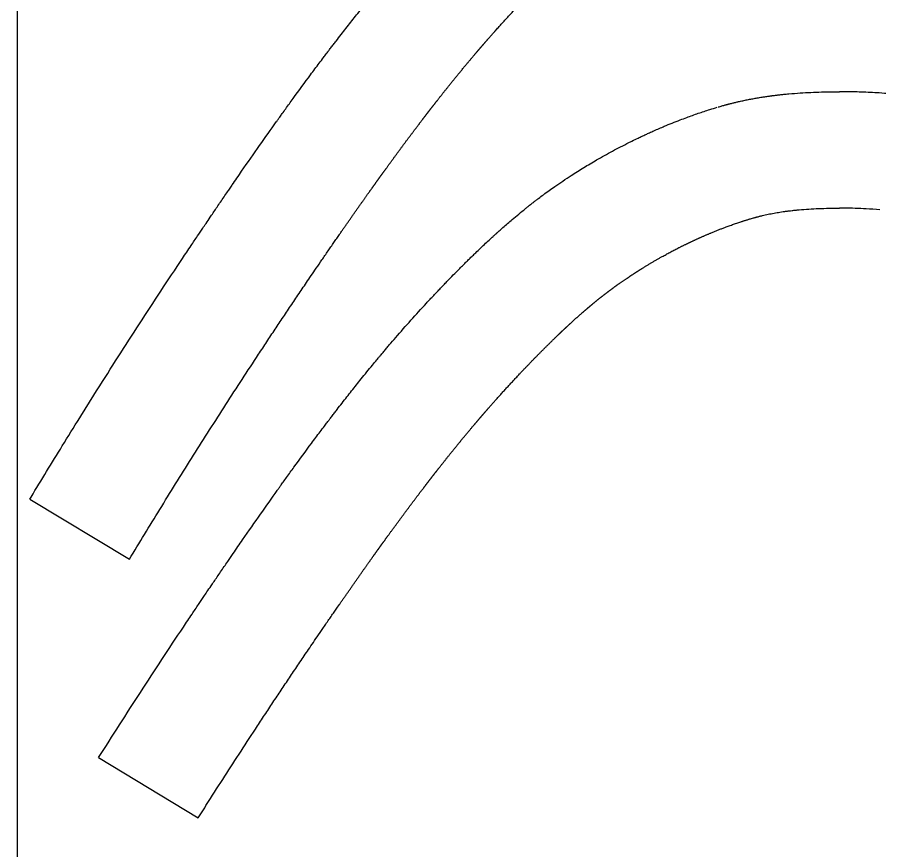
# Model space of a CAD drawing. Header units: millimetres. Extents: x -2789 to 12250, y -4440 to 7168.
# Drawn here: x 7494.2 to 7827.8, y 5175.5 to 5497.8 of the extents above; entities that cross this region are included whole.
import ezdxf

# ---------------------------------------------------------------- set-up
doc = ezdxf.new("R2010")
doc.units = ezdxf.units.MM
doc.header["$MEASUREMENT"] = 0
doc.layers.add('pic', color=1, linetype='Continuous')

msp = doc.modelspace()

# ---------------------------------------------------------------- linework, layer by layer
for p, q in [((7499.02467, 5311.47346), (7537.55572, 5288.22784)), ((7525.65224, 5211.52578), (7564.19149, 5188.27522))]:
    msp.add_line(p, q)
at = {"color": 7, "linetype": 'Continuous'}
for points, knots in [([(7577.31205, 5432.94502), (7578.54935, 5434.74257), (7579.76615, 5436.50518), (7583.35545, 5441.68865), (7585.66683, 5445.00512), (7590.12692, 5451.36011), (7592.27618, 5454.39939), (7594.57094, 5457.61777), (7594.79744, 5457.93513), (7595.25086, 5458.56982), (7595.44997, 5458.84832), (7595.8545, 5459.41344), (7596.02988, 5459.65832), (7596.35083, 5460.1061), (7596.51168, 5460.33036), (7597.11758, 5461.17459), (7597.5602, 5461.79016), (7598.95389, 5463.72478), (7599.89954, 5465.0321), (7603.13751, 5469.48965), (7605.39312, 5472.56194), (7608.73207, 5477.05911), (7609.84792, 5478.55313), (7611.50501, 5480.7583), (7612.05402, 5481.48662), (7612.96342, 5482.68925), (7613.32564, 5483.16725), (7613.8831, 5483.9013), (7614.07686, 5484.15614), (7614.35682, 5484.52396), (7614.44547, 5484.64037), (7614.67162, 5484.93713), (7614.81095, 5485.1198), (7615.1246, 5485.53068), (7615.29952, 5485.75962), (7615.63827, 5486.20245), (7615.80538, 5486.42066), (7616.14018, 5486.85737), (7616.30761, 5487.07554), (7616.81001, 5487.72948), (7617.14509, 5488.16471), (7618.13442, 5489.44691), (7618.78712, 5490.2892), (7620.67965, 5492.72091), (7621.91447, 5494.29428), (7624.3697, 5497.39592), (7625.58941, 5498.92334), (7628.27155, 5502.25213), (7629.72981, 5504.04201), (7631.74552, 5506.48802), (7632.31252, 5507.17293), (7633.19027, 5508.22833), (7633.50265, 5508.60296), (7634.04667, 5509.2537), (7634.27579, 5509.52725), (7634.66517, 5509.99125), (7634.83658, 5510.1952), (7635.18768, 5510.61236), (7635.37036, 5510.82912), (7635.72963, 5511.25474), (7635.90828, 5511.46604), (7636.26586, 5511.88838), (7636.44483, 5512.09943), (7636.98221, 5512.73223), (7637.34123, 5513.15373), (7638.52273, 5514.53667), (7639.34667, 5515.49447), (7642.12932, 5518.70691), (7644.09698, 5520.94147), (7648.05331, 5525.36092), (7650.04241, 5527.54624), (7652.99046, 5530.73124), (7653.93352, 5531.74213), (7655.34613, 5533.24445), (7655.82349, 5533.75004), (7656.70313, 5534.67791), (7657.10551, 5535.10095), (7657.92291, 5535.95753), (7658.33938, 5536.39253), (7659.16694, 5537.25383), (7659.58005, 5537.68228), (7660.81744, 5538.96109), (7661.63799, 5539.80307), (7663.28166, 5541.47787), (7664.10341, 5542.30924), (7665.40367, 5543.61525), (7665.88301, 5544.09467), (7666.5504, 5544.75929), (7666.73682, 5544.94462), (7667.10665, 5545.31172), (7667.28876, 5545.49221), (7667.67171, 5545.87101), (7667.86719, 5546.06402), (7668.27901, 5546.46991), (7668.48402, 5546.67156), (7669.09644, 5547.27265), (7669.49923, 5547.66636), (7670.30545, 5548.45114), (7670.7063, 5548.8397), (7671.75976, 5549.85648), (7672.40871, 5550.47831), (7673.69539, 5551.70232), (7674.33444, 5552.30572), (7675.56424, 5553.45788), (7676.15101, 5554.00358), (7677.09625, 5554.87608), (7677.45506, 5555.2057), (7678.07991, 5555.77693), (7678.34769, 5556.0208), (7678.83198, 5556.46034), (7679.04824, 5556.65608), (7679.40689, 5556.97945), (7679.53501, 5557.09475), (7679.84441, 5557.3727), (7680.03461, 5557.54319), (7680.68851, 5558.12758), (7681.14942, 5558.53664), (7682.83007, 5560.01816), (7684.04447, 5561.06903), (7686.0967, 5562.81151), (7686.94284, 5563.52015), (7688.62385, 5564.90832), (7689.46648, 5565.59415), (7690.57624, 5566.48449), (7690.85489, 5566.70695), (7691.31847, 5567.07519), (7691.50973, 5567.22658), (7691.8893, 5567.52593), (7692.07975, 5567.67558), (7692.6531, 5568.12453), (7693.03801, 5568.42383), (7693.74506, 5568.9699), (7694.07297, 5569.22172), (7694.72443, 5569.71897), (7695.05079, 5569.96659), (7696.03176, 5570.70645), (7696.68818, 5571.19559), (7698.78485, 5572.73926), (7700.23844, 5573.7816), (7702.23257, 5575.17459), (7702.75387, 5575.53538), (7703.80383, 5576.25553), (7704.33035, 5576.61336), (7705.9145, 5577.68014), (7706.97671, 5578.38235), (7709.66115, 5580.12428), (7711.29424, 5581.15413), (7714.56969, 5583.1619), (7716.22102, 5584.14565), (7719.92, 5586.28672), (7721.97173, 5587.43289), (7726.12999, 5589.67261), (7728.23134, 5590.7629), (7730.73899, 5592.01654), (7731.13729, 5592.21425), (7732.3337, 5592.80389), (7733.14841, 5593.19955), (7734.45678, 5593.8254), (7734.94901, 5594.05877), (7735.92179, 5594.516), (7736.40852, 5594.74284), (7737.37624, 5595.18972), (7737.85991, 5595.41104), (7738.91024, 5595.88721), (7739.47768, 5596.14159), (7741.3819, 5596.98595), (7742.72455, 5597.56572), (7746.10601, 5598.98593), (7748.13432, 5599.80171), (7751.02371, 5600.91201), (7751.87985, 5601.2345), (7753.48639, 5601.82728), (7754.22786, 5602.09594), (7755.71783, 5602.62611), (7756.46317, 5602.88642), (7758.70033, 5603.65286), (7760.1933, 5604.14451), (7762.6382, 5604.91636), (7763.58909, 5605.20833), (7764.54073, 5605.49219)], [0.0000881401, 0.0000881401, 0.0000881401, 0.0000881401, 0.0230739635, 0.0230739635, 0.0690456102, 0.0690456102, 0.1150172569, 0.1150172569, 0.1200936687, 0.1200936687, 0.1251700805, 0.1251700805, 0.1281846068, 0.1281846068, 0.1311991331, 0.1311991331, 0.1395234172, 0.1395234172, 0.1575039871, 0.1575039871, 0.2015762351, 0.2015762351, 0.2240403098, 0.2240403098, 0.2352663191, 0.2352663191, 0.2427415255, 0.2427415255, 0.2467575155, 0.2467575155, 0.2486801413, 0.2486801413, 0.251368395, 0.251368395, 0.2544087226, 0.2544087226, 0.2574490501, 0.2574490501, 0.2604893777, 0.2604893777, 0.2665700328, 0.2665700328, 0.2784886453, 0.2784886453, 0.3012369814, 0.3012369814, 0.3239853174, 0.3239853174, 0.3515314434, 0.3515314434, 0.3623577162, 0.3623577162, 0.3683407153, 0.3683407153, 0.3727793236, 0.3727793236, 0.3759547277, 0.3759547277, 0.3791301317, 0.3791301317, 0.3823055358, 0.3823055358, 0.3854809399, 0.3854809399, 0.3918317481, 0.3918317481, 0.4063701133, 0.4063701133, 0.440811039, 0.440811039, 0.4752519647, 0.4752519647, 0.4915172493, 0.4915172493, 0.4996024302, 0.4996024302, 0.5063158459, 0.5063158459, 0.5131267534, 0.5131267534, 0.5199376608, 0.5199376608, 0.5335594757, 0.5335594757, 0.5471812905, 0.5471812905, 0.5551405405, 0.5551405405, 0.5582412476, 0.5582412476, 0.5613419548, 0.5613419548, 0.5644426619, 0.5644426619, 0.567543369, 0.567543369, 0.5737447833, 0.5737447833, 0.5799461975, 0.5799461975, 0.590099908, 0.590099908, 0.6002536185, 0.6002536185, 0.6097623257, 0.6097623257, 0.6156224412, 0.6156224412, 0.619991742, 0.619991742, 0.6237206804, 0.6237206804, 0.6257319001, 0.6257319001, 0.6284740241, 0.6284740241, 0.6353004861, 0.6353004861, 0.6533233417, 0.6533233417, 0.6659585612, 0.6659585612, 0.6785937807, 0.6785937807, 0.6828371961, 0.6828371961, 0.6856612957, 0.6856612957, 0.6884853954, 0.6884853954, 0.6941335947, 0.6941335947, 0.6987861239, 0.6987861239, 0.7034386532, 0.7034386532, 0.7127437116, 0.7127437116, 0.7330527246, 0.7330527246, 0.7403138322, 0.7403138322, 0.7475749398, 0.7475749398, 0.762097155, 0.762097155, 0.7840690908, 0.7840690908, 0.8060410267, 0.8060410267, 0.8328943956, 0.8328943956, 0.8597477645, 0.8597477645, 0.8648107953, 0.8648107953, 0.8749368568, 0.8749368568, 0.8809949491, 0.8809949491, 0.8868481763, 0.8868481763, 0.8927014035, 0.8927014035, 0.8995632709, 0.8995632709, 0.9159230959, 0.9159230959, 0.9407251934, 0.9407251934, 0.9511604964, 0.9511604964, 0.9602951395, 0.9602951395, 0.9694297827, 0.9694297827, 0.987699069, 0.987699069, 0.9993125159, 0.9993125159, 0.9993125159, 0.9993125159]), ([(7765.26202, 5463.10246), (7765.76474, 5463.24786), (7766.28, 5463.39536), (7766.97991, 5463.59286), (7767.21089, 5463.65748), (7767.60952, 5463.76805), (7767.77908, 5463.81475), (7768.03568, 5463.88471), (7768.11864, 5463.90722), (7768.23942, 5463.93981), (7768.27396, 5463.9491), (7768.32414, 5463.96258), (7768.34053, 5463.96698), (7768.37731, 5463.97684), (7768.40723, 5463.98485), (7768.454, 5463.99733), (7768.47449, 5464.00279), (7768.524, 5464.01598), (7768.55215, 5464.02348), (7768.60792, 5464.0383), (7768.63564, 5464.04566), (7768.71821, 5464.06756), (7768.77255, 5464.08193), (7768.9317, 5464.12392), (7769.02918, 5464.1495), (7769.23185, 5464.20249), (7769.33608, 5464.22962), (7769.54737, 5464.28435), (7769.65264, 5464.31148), (7769.96697, 5464.39207), (7770.1735, 5464.44448), (7770.58528, 5464.54795), (7770.79166, 5464.59928), (7771.41254, 5464.7521), (7771.82765, 5464.8521), (7772.65585, 5465.04732), (7773.06997, 5465.14282), (7774.05766, 5465.36563), (7774.63702, 5465.49236), (7775.80894, 5465.74023), (7776.39203, 5465.85942), (7777.55268, 5466.08905), (7778.13104, 5466.19966), (7779.25369, 5466.40684), (7779.7973, 5466.50364), (7780.96203, 5466.70384), (7781.59223, 5466.80778), (7782.73202, 5466.98772), (7783.2366, 5467.06459), (7783.9903, 5467.1753), (7784.23623, 5467.21077), (7784.62264, 5467.26555), (7784.7632, 5467.28527), (7785.06778, 5467.32753), (7785.2331, 5467.35015), (7785.51294, 5467.38806), (7785.63494, 5467.40444), (7785.84745, 5467.43264), (7785.93391, 5467.444), (7786.10354, 5467.46615), (7786.19071, 5467.47745), (7786.46094, 5467.51221), (7786.64738, 5467.53582), (7787.01627, 5467.58176), (7787.20078, 5467.60438), (7787.82175, 5467.67931), (7788.26427, 5467.73083), (7789.22283, 5467.83856), (7789.74332, 5467.89479), (7790.85056, 5468.00955), (7791.43548, 5468.06762), (7792.1439, 5468.13523), (7792.27007, 5468.14716), (7792.39615, 5468.15898)], [0.0049469751, 0.0049469751, 0.0049469751, 0.0049469751, 0.0548192393, 0.0548192393, 0.0812972154, 0.0812972154, 0.1033127945, 0.1033127945, 0.1135452916, 0.1135452916, 0.1185151523, 0.1185151523, 0.1213829772, 0.1213829772, 0.124250802, 0.124250802, 0.1271186268, 0.1271186268, 0.1299864516, 0.1299864516, 0.1328542764, 0.1328542764, 0.1385899261, 0.1385899261, 0.1500612253, 0.1500612253, 0.1615325246, 0.1615325246, 0.1730038239, 0.1730038239, 0.1959464224, 0.1959464224, 0.2188890209, 0.2188890209, 0.264774218, 0.264774218, 0.310659415, 0.310659415, 0.3740237904, 0.3740237904, 0.4373881658, 0.4373881658, 0.5007525412, 0.5007525412, 0.5601917195, 0.5601917195, 0.6294627688, 0.6294627688, 0.6838335657, 0.6838335657, 0.7103078836, 0.7103078836, 0.7257488127, 0.7257488127, 0.7423010755, 0.7423010755, 0.75621299, 0.75621299, 0.7668279344, 0.7668279344, 0.7774428789, 0.7774428789, 0.7986727677, 0.7986727677, 0.8199026566, 0.8199026566, 0.8696053687, 0.8696053687, 0.925329982, 0.925329982, 0.9845775726, 0.9845775726, 0.9974194251, 0.9974194251, 0.9974194251, 0.9974194251]), ([(7792.57776, 5468.17562), (7794.06621, 5468.30902), (7795.54217, 5468.42205), (7798.37533, 5468.6062), (7799.74186, 5468.68048), (7802.48522, 5468.80353), (7803.85893, 5468.85195), (7806.59318, 5468.92475), (7807.95603, 5468.94927), (7810.27039, 5468.97321), (7811.22404, 5468.97791), (7812.17554, 5468.97787)], [0.00007817154, 0.00007817154, 0.00007817154, 0.00007817154, 0.00433148743, 0.00433148743, 0.00830990933, 0.00830990933, 0.01228833123, 0.01228833123, 0.01626675313, 0.01626675313, 0.01906552462, 0.01906552462, 0.01906552462, 0.01906552462]), ([(7831.76899, 5468.17562), (7830.34194, 5468.30352), (7828.92382, 5468.4129), (7826.37555, 5468.58097), (7825.24563, 5468.64532), (7822.97245, 5468.75656), (7821.8351, 5468.80303), (7818.42332, 5468.91705), (7816.16163, 5468.95867), (7813.33089, 5468.97616), (7812.75067, 5468.9779), (7812.17121, 5468.97787)], [0.00007817154, 0.00007817154, 0.00007817154, 0.00007817154, 0.0041624689, 0.0041624689, 0.00746213453, 0.00746213453, 0.01076180017, 0.01076180017, 0.01736113144, 0.01736113144, 0.01906552462, 0.01906552462, 0.01906552462, 0.01906552462]), ([(7577.67296, 5290.44943), (7578.91026, 5292.24698), (7580.12706, 5294.00959), (7583.71636, 5299.19306), (7586.02774, 5302.50953), (7590.48783, 5308.86452), (7592.6371, 5311.9038), (7594.93185, 5315.12218), (7595.15835, 5315.43954), (7595.61177, 5316.07423), (7595.81088, 5316.35273), (7596.21541, 5316.91785), (7596.39079, 5317.16273), (7596.71174, 5317.61051), (7596.87259, 5317.83477), (7597.47849, 5318.679), (7597.92111, 5319.29457), (7599.3148, 5321.22919), (7600.26045, 5322.53651), (7603.49842, 5326.99406), (7605.75403, 5330.06635), (7609.09298, 5334.56352), (7610.20883, 5336.05754), (7611.86592, 5338.26271), (7612.41493, 5338.99103), (7613.32433, 5340.19366), (7613.68655, 5340.67166), (7614.24401, 5341.40571), (7614.43777, 5341.66055), (7614.71773, 5342.02837), (7614.80638, 5342.14478), (7615.03253, 5342.44154), (7615.17186, 5342.62421), (7615.48551, 5343.03509), (7615.66043, 5343.26403), (7615.99918, 5343.70686), (7616.16629, 5343.92507), (7616.50109, 5344.36178), (7616.66852, 5344.57995), (7617.17092, 5345.23389), (7617.506, 5345.66912), (7618.49533, 5346.95132), (7619.14803, 5347.79361), (7621.04056, 5350.22533), (7622.27538, 5351.79869), (7624.73061, 5354.90033), (7625.95032, 5356.42776), (7628.63246, 5359.75654), (7630.09072, 5361.54642), (7632.10644, 5363.99243), (7632.67343, 5364.67734), (7633.55118, 5365.73274), (7633.86356, 5366.10737), (7634.40758, 5366.75811), (7634.6367, 5367.03166), (7635.02608, 5367.49566), (7635.19749, 5367.69961), (7635.54859, 5368.11677), (7635.73127, 5368.33353), (7636.09054, 5368.75915), (7636.26919, 5368.97045), (7636.62677, 5369.39279), (7636.80574, 5369.60384), (7637.34313, 5370.23664), (7637.70214, 5370.65814), (7638.88364, 5372.04108), (7639.70758, 5372.99888), (7642.49023, 5376.21132), (7644.45789, 5378.44588), (7648.41422, 5382.86533), (7650.40332, 5385.05065), (7653.35137, 5388.23565), (7654.29443, 5389.24654), (7655.70704, 5390.74886), (7656.1844, 5391.25445), (7657.06404, 5392.18232), (7657.46642, 5392.60536), (7658.28382, 5393.46194), (7658.70029, 5393.89694), (7659.52785, 5394.75824), (7659.94096, 5395.18669), (7661.17836, 5396.4655), (7661.99891, 5397.30748), (7663.64257, 5398.98228), (7664.46432, 5399.81365), (7665.76458, 5401.11966), (7666.24392, 5401.59908), (7666.91131, 5402.2637), (7667.09773, 5402.44903), (7667.46756, 5402.81613), (7667.64967, 5402.99662), (7668.03262, 5403.37542), (7668.2281, 5403.56843), (7668.63992, 5403.97432), (7668.84493, 5404.17597), (7669.45735, 5404.77706), (7669.86014, 5405.17077), (7670.66636, 5405.95555), (7671.06721, 5406.34411), (7672.12067, 5407.36089), (7672.76962, 5407.98272), (7674.0563, 5409.20673), (7674.69535, 5409.81013), (7675.92515, 5410.96229), (7676.51192, 5411.50799), (7677.45716, 5412.38049), (7677.81597, 5412.71011), (7678.44082, 5413.28134), (7678.7086, 5413.52521), (7679.19289, 5413.96475), (7679.40915, 5414.16049), (7679.7678, 5414.48386), (7679.89592, 5414.59916), (7680.20532, 5414.87711), (7680.39552, 5415.0476), (7681.04942, 5415.63199), (7681.51033, 5416.04105), (7683.19098, 5417.52257), (7684.40538, 5418.57344), (7686.45761, 5420.31592), (7687.30375, 5421.02456), (7688.98476, 5422.41273), (7689.82739, 5423.09856), (7690.93715, 5423.9889), (7691.2158, 5424.21136), (7691.67938, 5424.5796), (7691.87064, 5424.73099), (7692.25021, 5425.03034), (7692.44066, 5425.17999), (7693.01401, 5425.62894), (7693.39892, 5425.92824), (7694.10597, 5426.47431), (7694.43388, 5426.72613), (7695.08534, 5427.22338), (7695.4117, 5427.471), (7696.39267, 5428.21086), (7697.04909, 5428.7), (7699.14576, 5430.24367), (7700.59935, 5431.28601), (7702.59348, 5432.679), (7703.11478, 5433.03979), (7704.16474, 5433.75994), (7704.69126, 5434.11777), (7706.27541, 5435.18455), (7707.33762, 5435.88676), (7710.02206, 5437.62869), (7711.65515, 5438.65855), (7714.9306, 5440.66631), (7716.58193, 5441.65006), (7720.28091, 5443.79114), (7722.33264, 5444.9373), (7726.4909, 5447.17702), (7728.59225, 5448.26731), (7731.0999, 5449.52095), (7731.4982, 5449.71866), (7732.69461, 5450.3083), (7733.50933, 5450.70396), (7734.81769, 5451.32981), (7735.30992, 5451.56319), (7736.2827, 5452.02041), (7736.76943, 5452.24725), (7737.73715, 5452.69413), (7738.22082, 5452.91545), (7739.27115, 5453.39162), (7739.83859, 5453.646), (7741.74281, 5454.49036), (7743.08547, 5455.07013), (7746.46692, 5456.49034), (7748.49523, 5457.30612), (7751.38462, 5458.41642), (7752.24076, 5458.73891), (7753.8473, 5459.33169), (7754.58877, 5459.60035), (7756.07874, 5460.13052), (7756.82408, 5460.39083), (7759.06124, 5461.15727), (7760.55421, 5461.64892), (7762.99911, 5462.42077), (7763.95, 5462.71274), (7764.90164, 5462.9966)], [0.0000881401, 0.0000881401, 0.0000881401, 0.0000881401, 0.0230739635, 0.0230739635, 0.0690456102, 0.0690456102, 0.1150172569, 0.1150172569, 0.1200936687, 0.1200936687, 0.1251700805, 0.1251700805, 0.1281846068, 0.1281846068, 0.1311991331, 0.1311991331, 0.1395234172, 0.1395234172, 0.1575039871, 0.1575039871, 0.2015762351, 0.2015762351, 0.2240403098, 0.2240403098, 0.2352663191, 0.2352663191, 0.2427415255, 0.2427415255, 0.2467575155, 0.2467575155, 0.2486801413, 0.2486801413, 0.251368395, 0.251368395, 0.2544087226, 0.2544087226, 0.2574490501, 0.2574490501, 0.2604893777, 0.2604893777, 0.2665700328, 0.2665700328, 0.2784886453, 0.2784886453, 0.3012369814, 0.3012369814, 0.3239853174, 0.3239853174, 0.3515314434, 0.3515314434, 0.3623577162, 0.3623577162, 0.3683407153, 0.3683407153, 0.3727793236, 0.3727793236, 0.3759547277, 0.3759547277, 0.3791301317, 0.3791301317, 0.3823055358, 0.3823055358, 0.3854809399, 0.3854809399, 0.3918317481, 0.3918317481, 0.4063701133, 0.4063701133, 0.440811039, 0.440811039, 0.4752519647, 0.4752519647, 0.4915172493, 0.4915172493, 0.4996024302, 0.4996024302, 0.5063158459, 0.5063158459, 0.5131267534, 0.5131267534, 0.5199376608, 0.5199376608, 0.5335594757, 0.5335594757, 0.5471812905, 0.5471812905, 0.5551405405, 0.5551405405, 0.5582412476, 0.5582412476, 0.5613419548, 0.5613419548, 0.5644426619, 0.5644426619, 0.567543369, 0.567543369, 0.5737447833, 0.5737447833, 0.5799461975, 0.5799461975, 0.590099908, 0.590099908, 0.6002536185, 0.6002536185, 0.6097623257, 0.6097623257, 0.6156224412, 0.6156224412, 0.619991742, 0.619991742, 0.6237206804, 0.6237206804, 0.6257319001, 0.6257319001, 0.6284740241, 0.6284740241, 0.6353004861, 0.6353004861, 0.6533233417, 0.6533233417, 0.6659585612, 0.6659585612, 0.6785937807, 0.6785937807, 0.6828371961, 0.6828371961, 0.6856612957, 0.6856612957, 0.6884853954, 0.6884853954, 0.6941335947, 0.6941335947, 0.6987861239, 0.6987861239, 0.7034386532, 0.7034386532, 0.7127437116, 0.7127437116, 0.7330527246, 0.7330527246, 0.7403138322, 0.7403138322, 0.7475749398, 0.7475749398, 0.762097155, 0.762097155, 0.7840690908, 0.7840690908, 0.8060410267, 0.8060410267, 0.8328943956, 0.8328943956, 0.8597477645, 0.8597477645, 0.8648107953, 0.8648107953, 0.8749368568, 0.8749368568, 0.8809949491, 0.8809949491, 0.8868481763, 0.8868481763, 0.8927014035, 0.8927014035, 0.8995632709, 0.8995632709, 0.9159230959, 0.9159230959, 0.9407251934, 0.9407251934, 0.9511604964, 0.9511604964, 0.9602951395, 0.9602951395, 0.9694297827, 0.9694297827, 0.987699069, 0.987699069, 0.9993125159, 0.9993125159, 0.9993125159, 0.9993125159]), ([(7499.02467, 5311.47346), (7499.19015, 5311.74775), (7499.35569, 5312.02203), (7503.51013, 5318.9021), (7507.53502, 5325.49646), (7516.05262, 5339.30414), (7520.55239, 5346.51484), (7530.48736, 5362.25204), (7535.94038, 5370.77191), (7546.93734, 5387.7207), (7552.48378, 5396.15329), (7559.17085, 5406.18293), (7560.28719, 5407.85273), (7562.23071, 5410.75179), (7563.05552, 5411.97967), (7564.56869, 5414.22765), (7565.25611, 5415.24716), (7566.35796, 5416.87863), (7566.76872, 5417.48625), (7567.69944, 5418.86187), (7568.22272, 5419.63445), (7569.51668, 5421.54135), (7570.3049, 5422.70025), (7571.99189, 5425.17514), (7572.88819, 5426.48753), (7574.27715, 5428.51783), (7574.7315, 5429.18148), (7575.53726, 5430.35758), (7575.88449, 5430.86415), (7576.58334, 5431.8832), (7576.93284, 5432.39261), (7577.27848, 5432.89617)], [0.90671888082, 0.90671888082, 0.90671888082, 0.90671888082, 0.90735466695, 0.90735466695, 0.9226686669, 0.9226686669, 0.93945341105, 0.93945341105, 0.95947253638, 0.95947253638, 0.97949166171, 0.97949166171, 0.98350164598, 0.98350164598, 0.98644459865, 0.98644459865, 0.98885877592, 0.98885877592, 0.99029172197, 0.99029172197, 0.99211757298, 0.99211757298, 0.99461989407, 0.99461989407, 0.99712221516, 0.99712221516, 0.99829786951, 0.99829786951, 0.99915808644, 0.99915808644, 0.99998888687, 0.99998888687, 0.99998888687, 0.99998888687]), ([(7827.75206, 5423.35527), (7826.00298, 5423.51203), (7824.25173, 5423.63339), (7821.08435, 5423.79863), (7819.69907, 5423.85385), (7816.90581, 5423.93378), (7815.49171, 5423.95882), (7813.43643, 5423.97544), (7812.80618, 5423.9779), (7812.17338, 5423.97787)], [0.00007817154, 0.00007817154, 0.00007817154, 0.00007817154, 0.00681057953, 0.00681057953, 0.01183370575, 0.01183370575, 0.01685683197, 0.01685683197, 0.01906552462, 0.01906552462, 0.01906552462, 0.01906552462]), ([(7525.65224, 5211.52578), (7530.98819, 5219.97505), (7536.37183, 5228.38504), (7547.29825, 5245.22511), (7552.84469, 5253.6577), (7559.53176, 5263.68734), (7560.6481, 5265.35714), (7562.59162, 5268.2562), (7563.41643, 5269.48408), (7564.9296, 5271.73206), (7565.61702, 5272.75157), (7566.71888, 5274.38304), (7567.12963, 5274.99066), (7568.06035, 5276.36628), (7568.58363, 5277.13886), (7569.87759, 5279.04576), (7570.66581, 5280.20466), (7572.3528, 5282.67955), (7573.2491, 5283.99194), (7574.63806, 5286.02224), (7575.09242, 5286.68589), (7575.89817, 5287.86199), (7576.2454, 5288.36856), (7576.94425, 5289.38761), (7577.29375, 5289.89702), (7577.63939, 5290.40058)], [0.93971023482, 0.93971023482, 0.93971023482, 0.93971023482, 0.95947253638, 0.95947253638, 0.97949166171, 0.97949166171, 0.98350164598, 0.98350164598, 0.98644459865, 0.98644459865, 0.98885877592, 0.98885877592, 0.99029172197, 0.99029172197, 0.99211757298, 0.99211757298, 0.99461989407, 0.99461989407, 0.99712221516, 0.99712221516, 0.99829786951, 0.99829786951, 0.99915808644, 0.99915808644, 0.99998888687, 0.99998888687, 0.99998888687, 0.99998888687])]:
    msp.add_open_spline(points, degree=3, knots=knots, dxfattribs=at)
at = {"color": 7, "linetype": 'Continuous', "lineweight": 25}
for points, degree, knots in [([(7614.37964, 5407.43044), (7618.09178, 5412.82344), (7623.25949, 5420.23636), (7626.01824, 5424.16556), (7628.16514, 5427.20776), (7629.9906, 5429.78055), (7631.13899, 5431.3922), (7631.70562, 5432.18566), (7632.02139, 5432.62734), (7632.26009, 5432.96098), (7632.57415, 5433.39959), (7632.95029, 5433.92443), (7633.63024, 5434.87198), (7634.98018, 5436.74827), (7637.0567, 5439.61907), (7639.39262, 5442.82486), (7641.69133, 5445.95568), (7643.95257, 5449.01129), (7646.17596, 5451.99129), (7648.08878, 5454.53334), (7649.30061, 5456.13327), (7649.9734, 5457.01851), (7650.49027, 5457.69712), (7651.11632, 5458.51705), (7651.87705, 5459.51053), (7653.24692, 5461.29221), (7655.3583, 5464.01534), (7657.74523, 5467.05879), (7660.69514, 5470.77593), (7664.17358, 5475.07927), (7666.7359, 5478.18895), (7668.00419, 5479.71298), (7668.7078, 5480.55417), (7669.258, 5481.20978), (7669.87054, 5481.93709), (7670.62808, 5482.83319), (7671.99651, 5484.44303), (7674.74054, 5487.63552), (7679.03592, 5492.52264), (7683.36463, 5497.30216), (7686.47947, 5500.66397), (7688.96147, 5503.30262), (7691.56973, 5506.0328), (7694.14439, 5508.68476), (7696.38996, 5510.96051), (7697.8268, 5512.39867), (7698.62612, 5513.19368), (7699.25286, 5513.81451), (7699.9489, 5514.50082), (7700.80397, 5515.33956), (7702.32463, 5516.81956), (7704.62372, 5519.02089), (7706.83368, 5521.08834), (7708.20812, 5522.35052), (7708.96264, 5523.03668), (7709.54247, 5523.56061), (7710.21524, 5524.16419), (7711.04487, 5524.90263), (7712.5281, 5526.20744), (7714.79602, 5528.15467), (7717.00986, 5529.9923), (7718.56394, 5531.24835), (7720.0836, 5532.45458), (7722.34301, 5534.19654), (7725.60331, 5536.61107), (7731.65948, 5540.8324), (7740.04287, 5546.0156), (7746.57545, 5549.58588), (7750.27988, 5551.48353), (7753.26286, 5552.94618), (7756.39785, 5554.41455), (7760.25043, 5556.1323), (7765.57813, 5558.32886), (7773.04649, 5561.07007), (7777.4035, 5562.3697)], 2, [0.0000881401, 0.0000881401, 0.0000881401, 0.0469267827, 0.070346104, 0.0859589849, 0.1015718658, 0.1132815264, 0.1191363568, 0.1220637719, 0.124015382, 0.1259669921, 0.1279186023, 0.1308460174, 0.1367008477, 0.1484105084, 0.1640233893, 0.1796362701, 0.195249151, 0.2108620319, 0.2264749128, 0.2381845734, 0.2440394037, 0.247942624, 0.2518458442, 0.2557490644, 0.2616038947, 0.2733135554, 0.2889264362, 0.3045393171, 0.3279586384, 0.3513779597, 0.3630876204, 0.3689424507, 0.3728456709, 0.3767488911, 0.3806521114, 0.3865069417, 0.3982166023, 0.4216359237, 0.4528616854, 0.4762810067, 0.4918938876, 0.5075067684, 0.5231196493, 0.5387325302, 0.5504421908, 0.5562970212, 0.5602002414, 0.5641034616, 0.5680066818, 0.5738615122, 0.5855711728, 0.6011840537, 0.6128937143, 0.6187485447, 0.6226517649, 0.6265549851, 0.6304582053, 0.6363130356, 0.6480226963, 0.6636355772, 0.6753452378, 0.6831516783, 0.6948613389, 0.7104742198, 0.7338935411, 0.7807321837, 0.8275708263, 0.8509901476, 0.8666030285, 0.8822159094, 0.8978287902, 0.9212481115, 0.9524738733, 0.9993125159, 0.9993125159, 0.9993125159]), ([(7777.76441, 5419.87411), (7778.02368, 5419.9491), (7778.5723, 5420.10673), (7779.21709, 5420.28894), (7779.66075, 5420.4118), (7779.89058, 5420.47431), (7780.00204, 5420.50426), (7780.03876, 5420.51408), (7780.20606, 5420.55866), (7780.40746, 5420.61185), (7780.79508, 5420.71304), (7781.25843, 5420.83154), (7781.81066, 5420.96901), (7782.53917, 5421.14521), (7783.46626, 5421.35977), (7784.95956, 5421.68511), (7786.51892, 5421.99279), (7788.00646, 5422.25715), (7789.16574, 5422.44851), (7790.14624, 5422.59802), (7790.85147, 5422.69897), (7791.24704, 5422.75385), (7791.57522, 5422.7983), (7791.80517, 5422.82874), (7792.16065, 5422.87483), (7792.79566, 5422.95427), (7793.79997, 5423.07174), (7795.11484, 5423.21249), (7796.1112, 5423.30996), (7796.59469, 5423.35527)], 3, [0.0049469751, 0.0049469751, 0.0049469751, 0.0049469751, 0.0359617391, 0.0669765032, 0.0979912673, 0.1134986493, 0.1212523403, 0.1251291858, 0.1290060313, 0.1445134134, 0.1600207954, 0.1910355595, 0.2220503235, 0.2530650876, 0.3150946157, 0.3771241438, 0.5011832001, 0.5632127282, 0.6252422563, 0.6872717845, 0.7182865485, 0.7337939306, 0.7493013126, 0.7648086946, 0.7803160767, 0.8113308407, 0.8733603688, 0.935389897, 0.9974194251, 0.9974194251, 0.9974194251, 0.9974194251]), ([(7796.59469, 5423.35527), (7797.83358, 5423.4663), (7800.28375, 5423.65061), (7805.43911, 5423.9091), (7809.453, 5423.97799), (7812.17289, 5423.97787), (7812.17338, 5423.97787)], 3, [0.00007817154, 0.00007817154, 0.00007817154, 0.00007817154, 0.00482458193, 0.00957099233, 0.01906381312, 0.01906552462, 0.01906552462, 0.01906552462, 0.01906552462]), ([(7614.74055, 5264.93485), (7618.45269, 5270.32785), (7623.6204, 5277.74077), (7626.37915, 5281.66997), (7628.52605, 5284.71218), (7630.35151, 5287.28496), (7631.4999, 5288.89661), (7632.06653, 5289.69007), (7632.3823, 5290.13175), (7632.621, 5290.46539), (7632.93506, 5290.904), (7633.3112, 5291.42884), (7633.99115, 5292.37639), (7635.34109, 5294.25268), (7637.41761, 5297.12348), (7639.75353, 5300.32927), (7642.05224, 5303.46009), (7644.31348, 5306.5157), (7646.53687, 5309.4957), (7648.44969, 5312.03775), (7649.66152, 5313.63768), (7650.33432, 5314.52292), (7650.85118, 5315.20153), (7651.47723, 5316.02146), (7652.23796, 5317.01494), (7653.60783, 5318.79662), (7655.71921, 5321.51975), (7658.10614, 5324.5632), (7661.05605, 5328.28034), (7664.53449, 5332.58368), (7667.09681, 5335.69336), (7668.3651, 5337.21739), (7669.06871, 5338.05858), (7669.61892, 5338.71419), (7670.23145, 5339.4415), (7670.98899, 5340.3376), (7672.35742, 5341.94744), (7675.10145, 5345.13993), (7679.39683, 5350.02705), (7683.72554, 5354.80657), (7686.84038, 5358.16838), (7689.32238, 5360.80703), (7691.93064, 5363.53721), (7694.5053, 5366.18917), (7696.75087, 5368.46492), (7698.18771, 5369.90308), (7698.98703, 5370.69809), (7699.61377, 5371.31892), (7700.30981, 5372.00524), (7701.16488, 5372.84397), (7702.68554, 5374.32397), (7704.98463, 5376.5253), (7707.19459, 5378.59275), (7708.56903, 5379.85493), (7709.32355, 5380.54109), (7709.90338, 5381.06502), (7710.57615, 5381.6686), (7711.40578, 5382.40704), (7712.88901, 5383.71185), (7715.15693, 5385.65908), (7717.37077, 5387.49671), (7718.92485, 5388.75276), (7720.44451, 5389.95899), (7722.70392, 5391.70095), (7725.96422, 5394.11548), (7732.02039, 5398.33681), (7740.40378, 5403.52001), (7746.93636, 5407.09029), (7750.64079, 5408.98794), (7753.62377, 5410.45059), (7756.75876, 5411.91896), (7760.61134, 5413.63671), (7765.93904, 5415.83327), (7773.4074, 5418.57448), (7777.76441, 5419.87411)], 2, [0.0000881401, 0.0000881401, 0.0000881401, 0.0469267827, 0.070346104, 0.0859589849, 0.1015718658, 0.1132815264, 0.1191363568, 0.1220637719, 0.124015382, 0.1259669921, 0.1279186023, 0.1308460174, 0.1367008477, 0.1484105084, 0.1640233893, 0.1796362701, 0.195249151, 0.2108620319, 0.2264749128, 0.2381845734, 0.2440394037, 0.247942624, 0.2518458442, 0.2557490644, 0.2616038947, 0.2733135554, 0.2889264362, 0.3045393171, 0.3279586384, 0.3513779597, 0.3630876204, 0.3689424507, 0.3728456709, 0.3767488911, 0.3806521114, 0.3865069417, 0.3982166023, 0.4216359237, 0.4528616854, 0.4762810067, 0.4918938876, 0.5075067684, 0.5231196493, 0.5387325302, 0.5504421908, 0.5562970212, 0.5602002414, 0.5641034616, 0.5680066818, 0.5738615122, 0.5855711728, 0.6011840537, 0.6128937143, 0.6187485447, 0.6226517649, 0.6265549851, 0.6304582053, 0.6363130356, 0.6480226963, 0.6636355772, 0.6753452378, 0.6831516783, 0.6948613389, 0.7104742198, 0.7338935411, 0.7807321837, 0.8275708263, 0.8509901476, 0.8666030285, 0.8822159094, 0.8978287902, 0.9212481115, 0.9524738733, 0.9993125159, 0.9993125159, 0.9993125159]), ([(7537.55572, 5288.22784), (7541.4249, 5294.64125), (7549.35604, 5307.64869), (7559.49556, 5323.92777), (7567.78907, 5337.02979), (7574.05378, 5346.82132), (7580.35932, 5356.5721), (7585.64758, 5364.66322), (7589.8954, 5371.11094), (7593.08836, 5375.93182), (7596.28702, 5380.7358), (7599.49079, 5385.52193), (7602.18771, 5389.52935), (7604.39423, 5392.79462), (7606.03203, 5395.21277), (7607.81788, 5397.83948), (7609.80621, 5400.75419), (7611.62204, 5403.40867), (7613.16209, 5405.65599), (7613.97743, 5406.84445), (7614.37964, 5407.43044)], 3, [0.90671887628, 0.90671887628, 0.90671887628, 0.90671887628, 0.9218654711, 0.93749015426, 0.94530249583, 0.95311483741, 0.96092717899, 0.96873952056, 0.97264569135, 0.97655186214, 0.98045803293, 0.98436420372, 0.98827037451, 0.9902234599, 0.99217654529, 0.99412963069, 0.99608271608, 0.99803580148, 0.99901234417, 0.99998888687, 0.99998888687, 0.99998888687, 0.99998888687]), ([(7564.19149, 5188.27522), (7565.51056, 5190.36215), (7568.90856, 5195.71983), (7574.41469, 5204.32573), (7580.72023, 5214.07651), (7586.00849, 5222.16763), (7590.25631, 5228.61535), (7593.44927, 5233.43623), (7596.64793, 5238.24021), (7599.8517, 5243.02634), (7602.54862, 5247.03376), (7604.75514, 5250.29904), (7606.39294, 5252.71718), (7608.1788, 5255.34389), (7610.16712, 5258.2586), (7611.98295, 5260.91308), (7613.523, 5263.1604), (7614.33834, 5264.34886), (7614.74055, 5264.93485)], 3, [0.9403280706, 0.9403280706, 0.9403280706, 0.9403280706, 0.94530249583, 0.95311483741, 0.96092717899, 0.96873952056, 0.97264569135, 0.97655186214, 0.98045803293, 0.98436420372, 0.98827037451, 0.9902234599, 0.99217654529, 0.99412963069, 0.99608271608, 0.99803580148, 0.99901234417, 0.99998888687, 0.99998888687, 0.99998888687, 0.99998888687])]:
    msp.add_open_spline(points, degree=degree, knots=knots, dxfattribs=at)
at = {"layer": 'pic'}
msp.add_lwpolyline([(7494.1668, 2849.98344), (8764.1668, 2849.98344), (8764.1668, 5849.98344), (7494.1668, 5849.98344)], close=True, dxfattribs=at)

doc.saveas('drawing.dxf')
